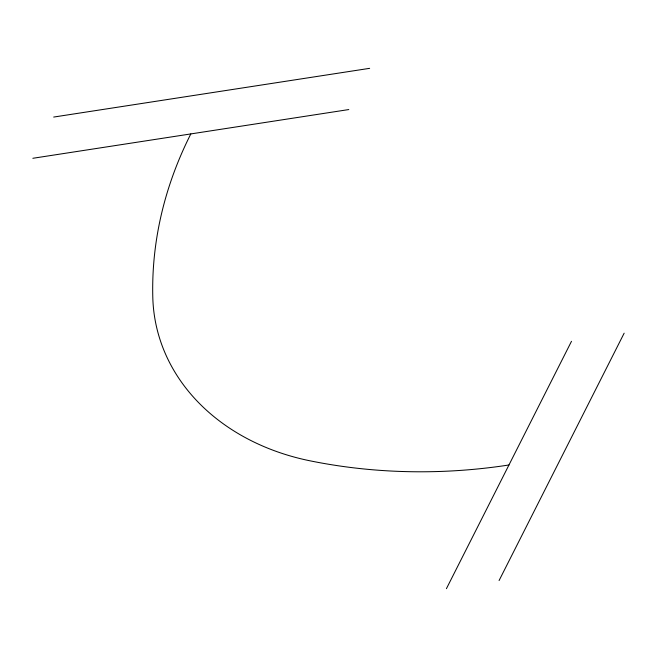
<?xml version="1.0" encoding="UTF-8"?>
<svg xmlns="http://www.w3.org/2000/svg" width="657" height="657" viewBox="0 0 657 657"><rect width="100%" height="100%" fill="white"/><g stroke="black" fill="none" stroke-linecap="round" stroke-linejoin="round"><path stroke-width="0.99" d="M446.423 588.664L571.491 341.303M499.082 580.542L624.15 333.181M53.693 117.061L369.645 68.336M32.85 158.288L348.793 109.563M190.826 133.921A476.144 387.638 -9.5 0 0 152.794 297.243A225.794 183.82 -9.5 0 0 309.964 460.803A476.144 387.638 -9.5 0 0 508.961 464.984"/></g></svg>
